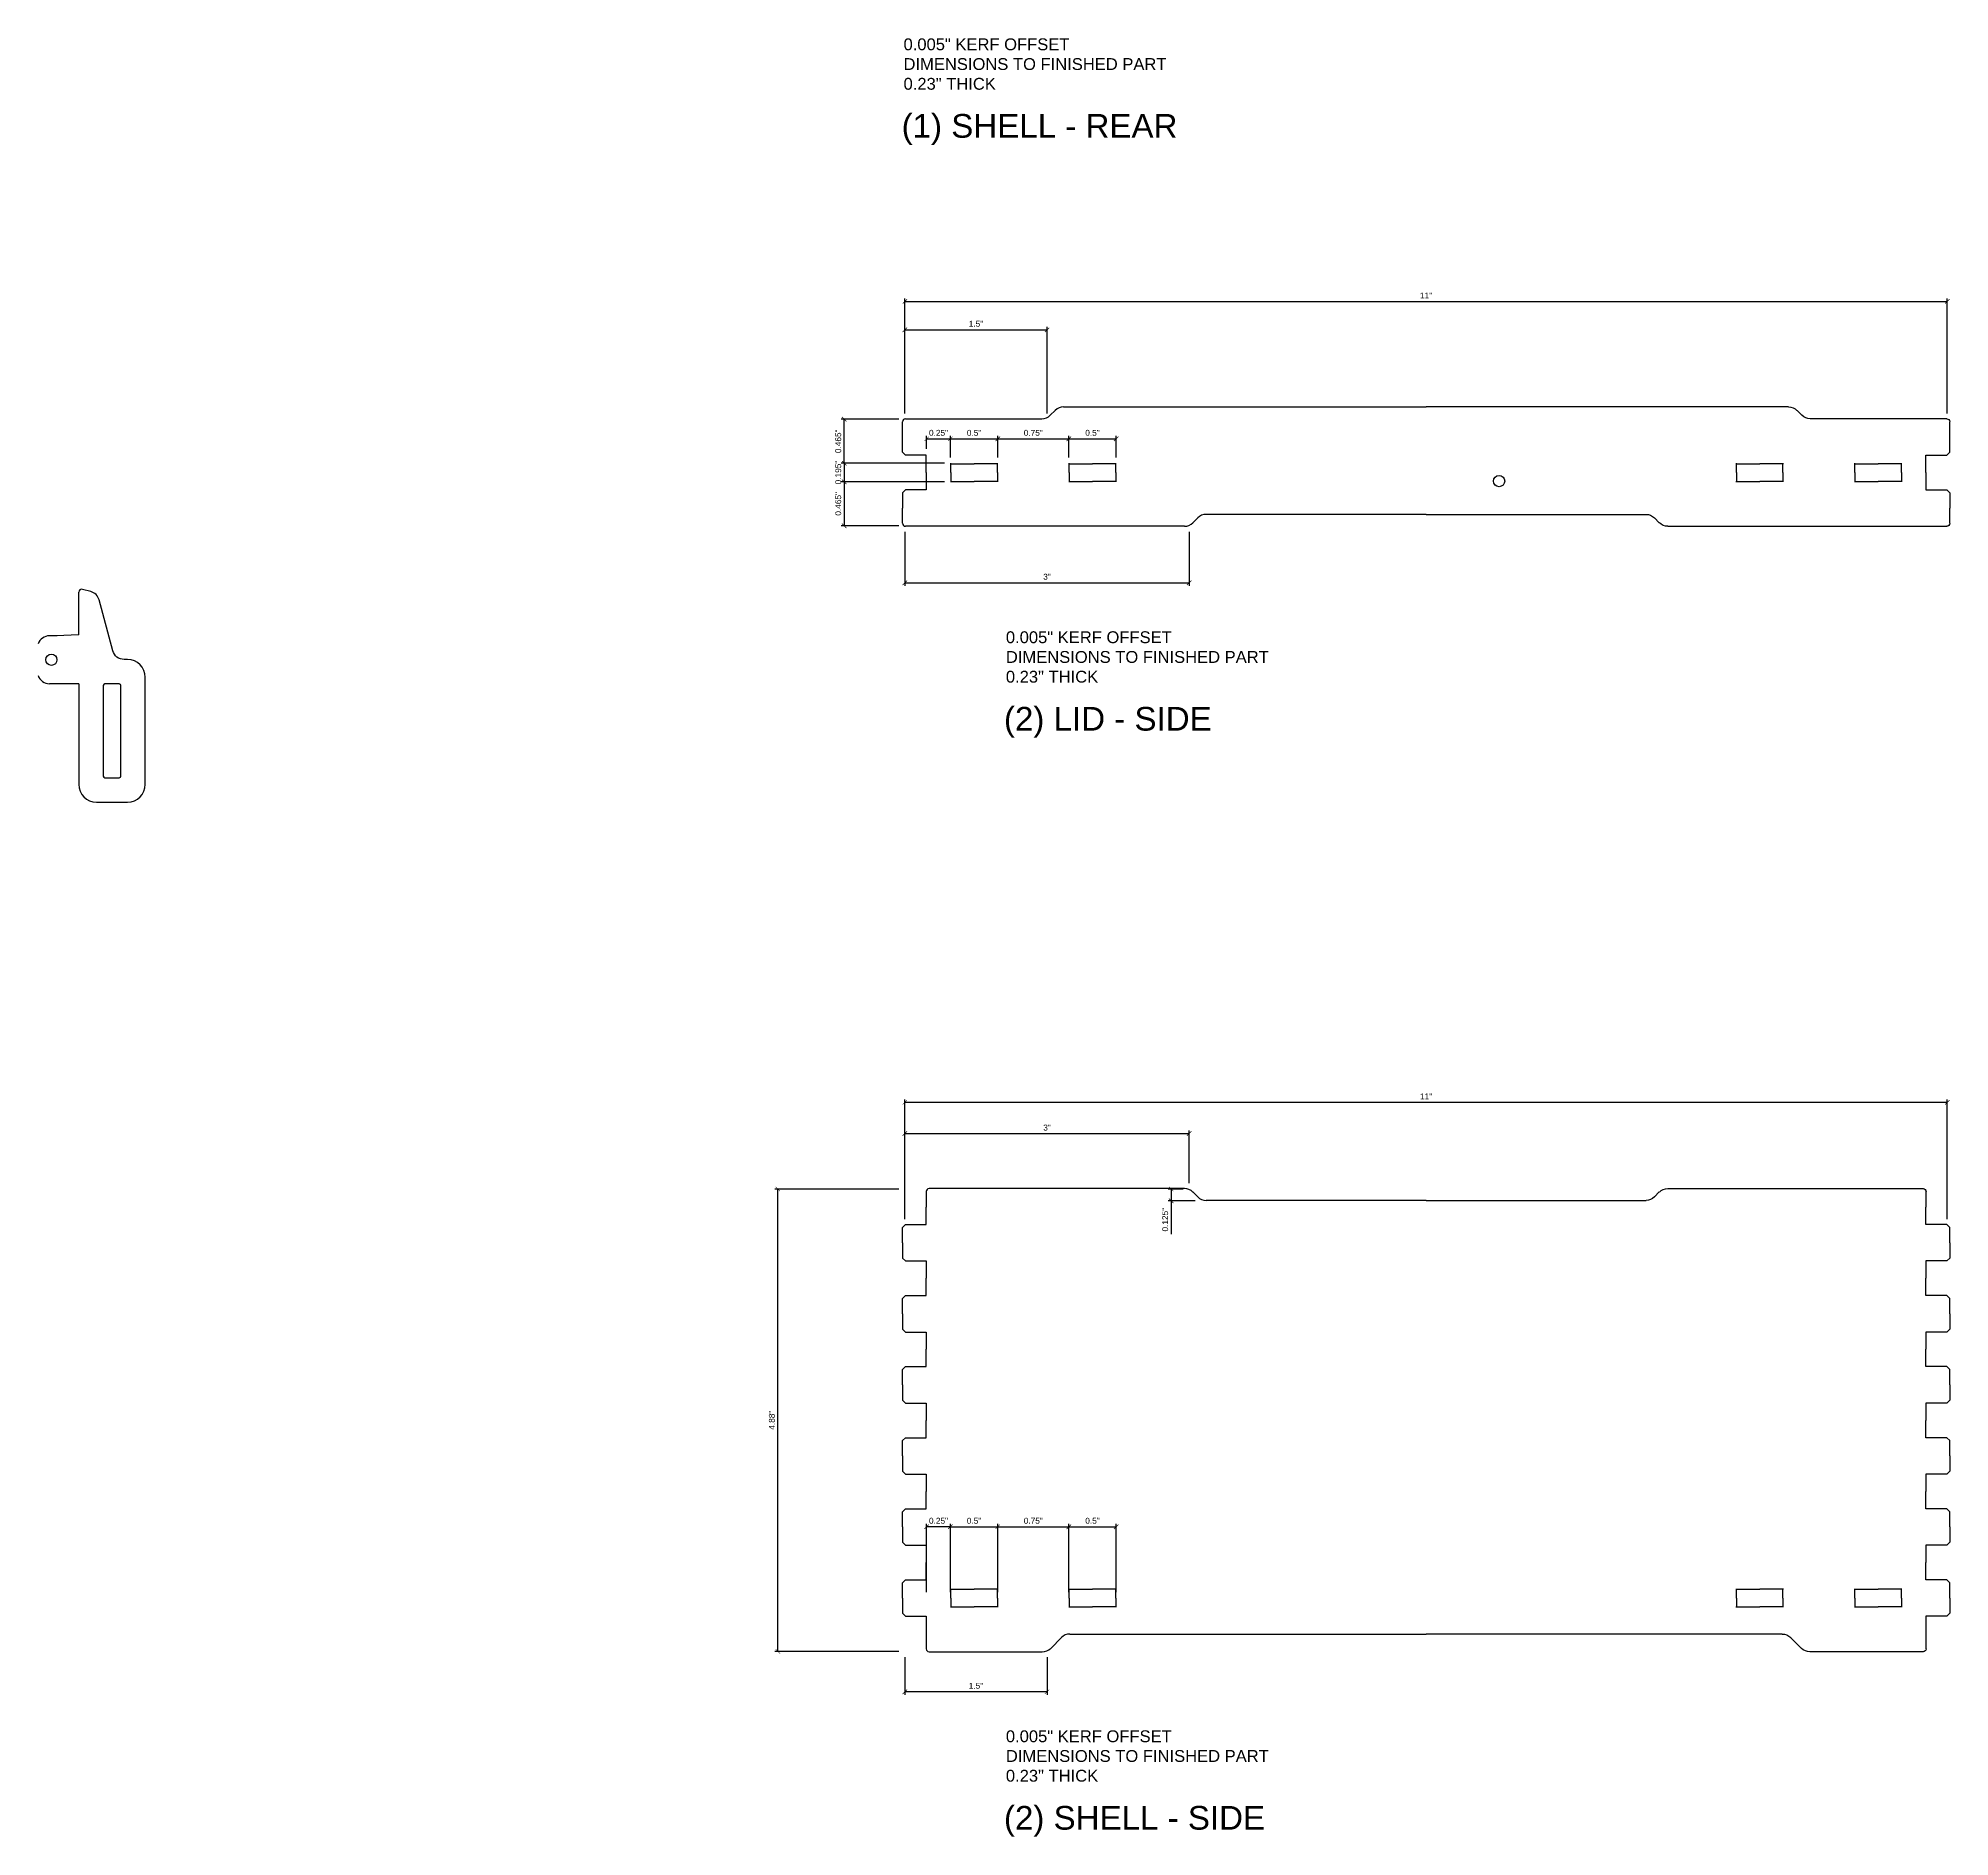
# Model space of a CAD drawing. Header units: inches. Extents: x -309 to 118, y -31 to 166.
# Drawn here: x -8.14 to 12.03, y -2.21 to 16.78 of the extents above; entities that cross this region are included whole.
import ezdxf

# ---------------------------------------------------------------- set-up
doc = ezdxf.new("R2010")
doc.units = ezdxf.units.IN
doc.header["$MEASUREMENT"] = 0
doc.layers.add('ANNO', color=6, linetype='Continuous', lineweight=0)
doc.layers.add('CUT', color=1, linetype='Continuous')
doc.styles.get("Standard").update_dxf_attribs({"font": 'arial.ttf'})
doc.dimstyles.get("Standard").update_dxf_attribs({"dimtxt": 0.0625, "dimasz": 0.046875, "dimexe": 0.03125, "dimexo": 0.0625, "dimgap": 0.03125, "dimtad": 1, "dimdec": 4, "dimdsep": 46, "dimtxsty": 'Standard', "dimblk": 'ARCHTICK', "dimcen": 0.09, "dimadec": 0, "dimazin": 0, "dimtfac": 1, "dimtdec": 4, "dimtofl": 0, "dimtmove": 0, "dimatfit": 3, "dimldrblk": 'DOT', "dimfxl": 1, "dimtolj": 1, "dimtzin": 0, "dimarcsym": 0})

# ---------------------------------------------------------------- blocks, each defined once
blk = doc.blocks.new('Dovetail_Out_Half')
for p, q in [((0.24, 0.1925), (0.24, 0.375)), ((-0.01, 0.16125), (0.02125, 0.1925)), ((-0.01, 0), (-0.01, 0.16125)), ((0.02125, 0.1925), (0.24, 0.1925))]:
    blk.add_line(p, q)
blk = doc.blocks.new('BraceHole_Quarter')
at = {"layer": 'CUT', "ltscale": 0.003906}
for p, q in [((-0.25, 0.0935), (0, 0.0935)), ((-0.246, 0), (-0.246, 0.0975))]:
    blk.add_line(p, q, dxfattribs=at)
blk = doc.blocks.new('BraceHole')
at = {"color": 0}
blk.add_blockref('BraceHole_Quarter', (0, 0), dxfattribs=at)
at = {"color": 0, "xscale": -1, "rotation": 180}
blk.add_blockref('BraceHole_Quarter', (0, 0), dxfattribs=at)
at = {"color": 0, "xscale": -1}
blk.add_blockref('BraceHole_Quarter', (0, 0), dxfattribs=at)
at = {"color": 0, "rotation": 180}
blk.add_blockref('BraceHole_Quarter', (0, 0), dxfattribs=at)
blk = doc.blocks.new('BraceHoles')
at = {"color": 0}
for p in [(0.5, 0), (1.75, 0)]:
    blk.add_blockref('BraceHole', p, dxfattribs=at)
blk = doc.blocks.new('Bottom_Side_Half')
at = {"layer": 'CUT', "ltscale": 0.015625}
for p, q in [((-5.275, 1.735), (-5.275, 1.569)), ((-2.55, 1.766), (-5.244, 1.766)), ((-2.41, 1.678), (-2.461, 1.73)), ((0, 1.641), (-2.321, 1.641)), ((-5.275, -2.931), (-5.275, -3.093)), ((-3.961, -3.087), (-3.847, -2.973)), ((-3.759, -2.936), (0, -2.936)), ((-5.244, -3.124), (-4.05, -3.124))]:
    blk.add_line(p, q, dxfattribs=at)
for centre, radius, start, end in [((-5.244, 1.735), 0.0312, 90, 180), ((-2.55, 1.641), 0.125, 45, 90), ((-2.321, 1.766), 0.125, 225, 270), ((-3.759, -3.061), 0.125, 90, 135), ((-5.244, -3.093), 0.0312, 180, 270), ((-4.05, -2.999), 0.125, 270, 315)]:
    blk.add_arc(centre, radius, start, end, dxfattribs=at)
blk.add_blockref('BraceHoles', (-5.27, -2.556))
at = {"layer": 'CUT'}
for p in [(-5.515, 1.194), (-5.515, 0.444), (-5.515, -0.306), (-5.515, -1.056), (-5.515, -1.806), (-5.515, -2.556)]:
    blk.add_blockref('Dovetail_Out_Half', p, dxfattribs=at)
at = {"layer": 'CUT', "xscale": -1, "rotation": 180}
for p in [(-5.515, 1.194), (-5.515, 0.444), (-5.515, -0.306), (-5.515, -1.056), (-5.515, -1.806), (-5.515, -2.556)]:
    blk.add_blockref('Dovetail_Out_Half', p, dxfattribs=at)
blk = doc.blocks.new('Bottom_Side_Full')
at = {"color": 1}
blk.add_blockref('Bottom_Side_Half', (0, 0), dxfattribs=at)
at = {"color": 1, "xscale": -1}
blk.add_blockref('Bottom_Side_Half', (0, 0), dxfattribs=at)
blk = doc.blocks.new('Dovetail_Half')
for p, q in [((-0.25, 0.21375), (-0.25, 0.375)), ((-0.25, 0.21375), (-0.21875, 0.1825)), ((0, 0.1825), (-0.21875, 0.1825)), ((0, 0), (0, 0.1825))]:
    blk.add_line(p, q)
blk = doc.blocks.new('Lid_Side_Half')
at = {"layer": 'CUT'}
for p, q in [((-2.787, 2.55), (-2.787, 5.494)), ((-2.756, 5.525), (-2.595, 5.525)), ((-1.845, 5.525), (-1.684, 5.525)), ((-1.652, 5.494), (-1.652, 4.054)), ((-1.616, 3.965), (-1.564, 3.914)), ((-1.527, 3.825), (-1.527, 0)), ((-2.699, 2.41), (-2.751, 2.461)), ((-2.662, 0), (-2.662, 2.321))]:
    blk.add_line(p, q, dxfattribs=at)
for centre, radius, start, end in [((-2.756, 5.494), 0.0312, 90, 180), ((-1.684, 5.494), 0.0312, 0, 90), ((-1.527, 4.054), 0.125, 180, 225), ((-1.652, 3.825), 0.125, 0, 45), ((-2.662, 2.55), 0.125, 180, 225), ((-2.787, 2.321), 0.125, 0, 45)]:
    blk.add_arc(centre, radius, start, end, dxfattribs=at)
at = {"xscale": -1, "rotation": 90}
blk.add_blockref('BraceHoles', (-2.22, 5.27), dxfattribs=at)
at = {"layer": 'CUT', "xscale": -1, "rotation": 90}
blk.add_blockref('Dovetail_Half', (-2.22, 5.275), dxfattribs=at)
at = {"layer": 'CUT', "rotation": 270}
blk.add_blockref('Dovetail_Half', (-2.22, 5.275), dxfattribs=at)
blk = doc.blocks.new('Lid_Side')
at = {"layer": 'CUT'}
blk.add_circle((-2.31, -0.77), 0.0595, dxfattribs=at)
at = {"rotation": 359.9999999999981}
blk.add_blockref('Lid_Side_Half', (0, 0), dxfattribs=at)
at = {"xscale": -1.000000000000002, "rotation": 179.999999999998}
blk.add_blockref('Lid_Side_Half', (0, 0), dxfattribs=at)
blk = doc.blocks.new('_ArchTick')
at = {"color": 0, "linetype": 'ByBlock', "const_width": 0.15}
blk.add_lwpolyline([(-0.5, -0.5), (0.5, 0.5)], dxfattribs=at)
blk = doc.blocks.new('*D371')
at = {"layer": 'ANNO', "color": 0, "lineweight": -2, "transparency": 16777216}
for p, q in [((1.23, 0.375), (1.23, 1.096)), ((1.48, 1.065), (1.23, 1.065)), ((1.48, 0.375), (1.48, 1.096))]:
    blk.add_line(p, q, dxfattribs=at)
at = {"layer": 'ANNO', "color": 0, "lineweight": -2, "transparency": 16777216, "xscale": 0.046875, "yscale": 0.046875, "zscale": 0.046875, "rotation": 180}
blk.add_blockref('_ArchTick', (1.23, 1.065), dxfattribs=at)
at = {"layer": 'ANNO', "color": 0, "lineweight": -2, "transparency": 16777216, "xscale": 0.046875, "yscale": 0.046875, "zscale": 0.046875}
blk.add_blockref('_ArchTick', (1.48, 1.065), dxfattribs=at)
at = {"layer": 'ANNO', "color": 0, "transparency": 16777216, "insert": (1.355, 1.128), "char_height": 0.0625, "attachment_point": 5}
blk.add_mtext('\\A1;0.25"', dxfattribs=at)
blk = doc.blocks.new('_Dot')
at = {"color": 0, "linetype": 'ByBlock', "lineweight": -2}
blk.add_line((-0.5, 0), (-1, 0), dxfattribs=at)
at = {"color": 0, "linetype": 'ByBlock', "const_width": 0.5}
blk.add_lwpolyline([(-0.25, 0, 1), (0.25, 0, 1)], format="xyb", close=True, dxfattribs=at)
blk = doc.blocks.new('*D372')
at = {"layer": 'ANNO', "color": 0, "lineweight": -2, "transparency": 16777216}
for p, q in [((1.48, 0.375), (1.48, 1.096)), ((1.48, 1.065), (1.98, 1.065)), ((1.98, 0.375), (1.98, 1.096))]:
    blk.add_line(p, q, dxfattribs=at)
at = {"layer": 'ANNO', "color": 0, "lineweight": -2, "transparency": 16777216, "xscale": 0.046875, "yscale": 0.046875, "zscale": 0.046875, "rotation": 180}
blk.add_blockref('_ArchTick', (1.48, 1.065), dxfattribs=at)
at = {"layer": 'ANNO', "color": 0, "lineweight": -2, "transparency": 16777216, "xscale": 0.046875, "yscale": 0.046875, "zscale": 0.046875}
blk.add_blockref('_ArchTick', (1.98, 1.065), dxfattribs=at)
at = {"layer": 'ANNO', "color": 0, "transparency": 16777216, "insert": (1.73, 1.128), "char_height": 0.0625, "attachment_point": 5}
blk.add_mtext('\\A1;0.5"', dxfattribs=at)
blk = doc.blocks.new('*D373')
at = {"layer": 'ANNO', "color": 0, "lineweight": -2, "transparency": 16777216}
for p, q in [((1.98, 0.375), (1.98, 1.096)), ((1.98, 1.065), (2.73, 1.065)), ((2.73, 0.375), (2.73, 1.096))]:
    blk.add_line(p, q, dxfattribs=at)
at = {"layer": 'ANNO', "color": 0, "lineweight": -2, "transparency": 16777216, "xscale": 0.046875, "yscale": 0.046875, "zscale": 0.046875, "rotation": 180}
blk.add_blockref('_ArchTick', (1.98, 1.065), dxfattribs=at)
at = {"layer": 'ANNO', "color": 0, "lineweight": -2, "transparency": 16777216, "xscale": 0.046875, "yscale": 0.046875, "zscale": 0.046875}
blk.add_blockref('_ArchTick', (2.73, 1.065), dxfattribs=at)
at = {"layer": 'ANNO', "color": 0, "transparency": 16777216, "insert": (2.355, 1.128), "char_height": 0.0625, "attachment_point": 5}
blk.add_mtext('\\A1;0.75"', dxfattribs=at)
blk = doc.blocks.new('*D374')
at = {"layer": 'ANNO', "color": 0, "lineweight": -2, "transparency": 16777216}
for p, q in [((2.73, 0.375), (2.73, 1.096)), ((2.73, 1.065), (3.23, 1.065)), ((3.23, 0.375), (3.23, 1.096))]:
    blk.add_line(p, q, dxfattribs=at)
at = {"layer": 'ANNO', "color": 0, "lineweight": -2, "transparency": 16777216, "xscale": 0.046875, "yscale": 0.046875, "zscale": 0.046875, "rotation": 180}
blk.add_blockref('_ArchTick', (2.73, 1.065), dxfattribs=at)
at = {"layer": 'ANNO', "color": 0, "lineweight": -2, "transparency": 16777216, "xscale": 0.046875, "yscale": 0.046875, "zscale": 0.046875}
blk.add_blockref('_ArchTick', (3.23, 1.065), dxfattribs=at)
at = {"layer": 'ANNO', "color": 0, "transparency": 16777216, "insert": (2.98, 1.128), "char_height": 0.0625, "attachment_point": 5}
blk.add_mtext('\\A1;0.5"', dxfattribs=at)
blk = doc.blocks.new('*D375')
at = {"layer": 'ANNO', "color": 0, "lineweight": -2, "transparency": 16777216}
for p, q in [((1, 4.692), (1, 5.247)), ((4, 4.692), (4, 5.247)), ((1, 5.215), (4, 5.215))]:
    blk.add_line(p, q, dxfattribs=at)
at = {"layer": 'ANNO', "color": 0, "lineweight": -2, "transparency": 16777216, "xscale": 0.046875, "yscale": 0.046875, "zscale": 0.046875, "rotation": 180}
blk.add_blockref('_ArchTick', (1, 5.215), dxfattribs=at)
at = {"layer": 'ANNO', "color": 0, "lineweight": -2, "transparency": 16777216, "xscale": 0.046875, "yscale": 0.046875, "zscale": 0.046875}
blk.add_blockref('_ArchTick', (4, 5.215), dxfattribs=at)
at = {"layer": 'ANNO', "color": 0, "transparency": 16777216, "insert": (2.5, 5.278), "char_height": 0.0625, "attachment_point": 5}
blk.add_mtext('\\A1;3"', dxfattribs=at)
blk = doc.blocks.new('*D376')
at = {"layer": 'ANNO', "color": 0, "lineweight": -2, "transparency": 16777216}
for p, q in [((3.937, 4.63), (3.778, 4.63)), ((4.062, 4.505), (3.778, 4.505)), ((3.81, 4.63), (3.81, 4.505)), ((3.81, 4.505), (3.81, 4.154))]:
    blk.add_line(p, q, dxfattribs=at)
at = {"layer": 'ANNO', "color": 0, "lineweight": -2, "transparency": 16777216, "xscale": 0.046875, "yscale": 0.046875, "zscale": 0.046875}
for p, rotation in [((3.81, 4.63), 90), ((3.81, 4.505), 270)]:
    blk.add_blockref('_ArchTick', p, dxfattribs=dict(at, rotation=rotation))
at = {"layer": 'ANNO', "color": 0, "transparency": 16777216, "insert": (3.747, 4.306), "char_height": 0.0625, "attachment_point": 5, "rotation": 90}
blk.add_mtext('\\A1;0.125"', dxfattribs=at)
blk = doc.blocks.new('*D377')
at = {"layer": 'ANNO', "color": 0, "lineweight": -2, "transparency": 16777216}
for p, q in [((0.937, 4.63), (-0.371, 4.63)), ((-0.34, -0.25), (-0.34, 4.63)), ((0.937, -0.25), (-0.371, -0.25))]:
    blk.add_line(p, q, dxfattribs=at)
at = {"layer": 'ANNO', "color": 0, "lineweight": -2, "transparency": 16777216, "xscale": 0.046875, "yscale": 0.046875, "zscale": 0.046875}
for p, rotation in [((-0.34, 4.63), 90), ((-0.34, -0.25), 270)]:
    blk.add_blockref('_ArchTick', p, dxfattribs=dict(at, rotation=rotation))
at = {"layer": 'ANNO', "color": 0, "transparency": 16777216, "insert": (-0.403, 2.19), "char_height": 0.0625, "attachment_point": 5, "rotation": 90}
blk.add_mtext('\\A1;4.88"', dxfattribs=at)
blk = doc.blocks.new('*D378')
at = {"layer": 'ANNO', "color": 0, "lineweight": -2, "transparency": 16777216}
for p, q in [((1.23, 12.442), (1.23, 12.579)), ((1.23, 12.548), (1.48, 12.548)), ((1.48, 12.352), (1.48, 12.579))]:
    blk.add_line(p, q, dxfattribs=at)
at = {"layer": 'ANNO', "color": 0, "lineweight": -2, "transparency": 16777216, "xscale": 0.046875, "yscale": 0.046875, "zscale": 0.046875, "rotation": 180}
blk.add_blockref('_ArchTick', (1.23, 12.548), dxfattribs=at)
at = {"layer": 'ANNO', "color": 0, "lineweight": -2, "transparency": 16777216, "xscale": 0.046875, "yscale": 0.046875, "zscale": 0.046875}
blk.add_blockref('_ArchTick', (1.48, 12.548), dxfattribs=at)
at = {"layer": 'ANNO', "color": 0, "transparency": 16777216, "insert": (1.355, 12.611), "char_height": 0.0625, "attachment_point": 5}
blk.add_mtext('\\A1;0.25"', dxfattribs=at)
blk = doc.blocks.new('*D379')
at = {"layer": 'ANNO', "color": 0, "lineweight": -2, "transparency": 16777216}
for p, q in [((1.48, 12.352), (1.48, 12.579)), ((1.48, 12.548), (1.98, 12.548)), ((1.98, 12.352), (1.98, 12.579))]:
    blk.add_line(p, q, dxfattribs=at)
at = {"layer": 'ANNO', "color": 0, "lineweight": -2, "transparency": 16777216, "xscale": 0.046875, "yscale": 0.046875, "zscale": 0.046875, "rotation": 180}
blk.add_blockref('_ArchTick', (1.48, 12.548), dxfattribs=at)
at = {"layer": 'ANNO', "color": 0, "lineweight": -2, "transparency": 16777216, "xscale": 0.046875, "yscale": 0.046875, "zscale": 0.046875}
blk.add_blockref('_ArchTick', (1.98, 12.548), dxfattribs=at)
at = {"layer": 'ANNO', "color": 0, "transparency": 16777216, "insert": (1.73, 12.611), "char_height": 0.0625, "attachment_point": 5}
blk.add_mtext('\\A1;0.5"', dxfattribs=at)
blk = doc.blocks.new('*D380')
at = {"layer": 'ANNO', "color": 0, "lineweight": -2, "transparency": 16777216}
for p, q in [((1.98, 12.352), (1.98, 12.579)), ((1.98, 12.548), (2.73, 12.548)), ((2.73, 12.352), (2.73, 12.579))]:
    blk.add_line(p, q, dxfattribs=at)
at = {"layer": 'ANNO', "color": 0, "lineweight": -2, "transparency": 16777216, "xscale": 0.046875, "yscale": 0.046875, "zscale": 0.046875, "rotation": 180}
blk.add_blockref('_ArchTick', (1.98, 12.548), dxfattribs=at)
at = {"layer": 'ANNO', "color": 0, "lineweight": -2, "transparency": 16777216, "xscale": 0.046875, "yscale": 0.046875, "zscale": 0.046875}
blk.add_blockref('_ArchTick', (2.73, 12.548), dxfattribs=at)
at = {"layer": 'ANNO', "color": 0, "transparency": 16777216, "insert": (2.355, 12.611), "char_height": 0.0625, "attachment_point": 5}
blk.add_mtext('\\A1;0.75"', dxfattribs=at)
blk = doc.blocks.new('*D381')
at = {"layer": 'ANNO', "color": 0, "lineweight": -2, "transparency": 16777216}
for p, q in [((2.73, 12.352), (2.73, 12.579)), ((2.73, 12.548), (3.23, 12.548)), ((3.23, 12.352), (3.23, 12.579))]:
    blk.add_line(p, q, dxfattribs=at)
at = {"layer": 'ANNO', "color": 0, "lineweight": -2, "transparency": 16777216, "xscale": 0.046875, "yscale": 0.046875, "zscale": 0.046875, "rotation": 180}
blk.add_blockref('_ArchTick', (2.73, 12.548), dxfattribs=at)
at = {"layer": 'ANNO', "color": 0, "lineweight": -2, "transparency": 16777216, "xscale": 0.046875, "yscale": 0.046875, "zscale": 0.046875}
blk.add_blockref('_ArchTick', (3.23, 12.548), dxfattribs=at)
at = {"layer": 'ANNO', "color": 0, "transparency": 16777216, "insert": (2.98, 12.611), "char_height": 0.0625, "attachment_point": 5}
blk.add_mtext('\\A1;0.5"', dxfattribs=at)
blk = doc.blocks.new('*D382')
at = {"layer": 'ANNO', "color": 0, "lineweight": -2, "transparency": 16777216}
for p, q in [((1.417, 12.29), (0.328, 12.29)), ((0.36, 12.29), (0.36, 12.095)), ((1.417, 12.095), (0.328, 12.095))]:
    blk.add_line(p, q, dxfattribs=at)
at = {"layer": 'ANNO', "color": 0, "lineweight": -2, "transparency": 16777216, "xscale": 0.046875, "yscale": 0.046875, "zscale": 0.046875}
for p, rotation in [((0.36, 12.29), 90), ((0.36, 12.095), 270)]:
    blk.add_blockref('_ArchTick', p, dxfattribs=dict(at, rotation=rotation))
at = {"layer": 'ANNO', "color": 0, "transparency": 16777216, "insert": (0.297, 12.192), "char_height": 0.0625, "attachment_point": 5, "rotation": 90}
blk.add_mtext('\\A1;0.195"', dxfattribs=at)
blk = doc.blocks.new('*D383')
at = {"layer": 'ANNO', "color": 0, "lineweight": -2, "transparency": 16777216}
for p, q in [((0.937, 12.755), (0.328, 12.755)), ((0.36, 12.29), (0.36, 12.755)), ((1.417, 12.29), (0.328, 12.29))]:
    blk.add_line(p, q, dxfattribs=at)
at = {"layer": 'ANNO', "color": 0, "lineweight": -2, "transparency": 16777216, "xscale": 0.046875, "yscale": 0.046875, "zscale": 0.046875}
for p, rotation in [((0.36, 12.755), 90), ((0.36, 12.29), 270)]:
    blk.add_blockref('_ArchTick', p, dxfattribs=dict(at, rotation=rotation))
at = {"layer": 'ANNO', "color": 0, "transparency": 16777216, "insert": (0.297, 12.522), "char_height": 0.0625, "attachment_point": 5, "rotation": 90}
blk.add_mtext('\\A1;0.465"', dxfattribs=at)
blk = doc.blocks.new('*D384')
at = {"layer": 'ANNO', "color": 0, "lineweight": -2, "transparency": 16777216}
for p, q in [((1.417, 12.095), (0.328, 12.095)), ((0.36, 12.095), (0.36, 11.63)), ((0.937, 11.63), (0.328, 11.63))]:
    blk.add_line(p, q, dxfattribs=at)
at = {"layer": 'ANNO', "color": 0, "lineweight": -2, "transparency": 16777216, "xscale": 0.046875, "yscale": 0.046875, "zscale": 0.046875}
for p, rotation in [((0.36, 12.095), 90), ((0.36, 11.63), 270)]:
    blk.add_blockref('_ArchTick', p, dxfattribs=dict(at, rotation=rotation))
at = {"layer": 'ANNO', "color": 0, "transparency": 16777216, "insert": (0.297, 11.862), "char_height": 0.0625, "attachment_point": 5, "rotation": 90}
blk.add_mtext('\\A1;0.465"', dxfattribs=at)
blk = doc.blocks.new('*D385')
at = {"layer": 'ANNO', "color": 0, "lineweight": -2, "transparency": 16777216}
for p, q in [((1, 11.567), (1, 10.998)), ((4, 11.567), (4, 10.998)), ((1, 11.029), (4, 11.029))]:
    blk.add_line(p, q, dxfattribs=at)
at = {"layer": 'ANNO', "color": 0, "lineweight": -2, "transparency": 16777216, "xscale": 0.046875, "yscale": 0.046875, "zscale": 0.046875, "rotation": 180}
blk.add_blockref('_ArchTick', (1, 11.029), dxfattribs=at)
at = {"layer": 'ANNO', "color": 0, "lineweight": -2, "transparency": 16777216, "xscale": 0.046875, "yscale": 0.046875, "zscale": 0.046875}
blk.add_blockref('_ArchTick', (4, 11.029), dxfattribs=at)
at = {"layer": 'ANNO', "color": 0, "transparency": 16777216, "insert": (2.5, 11.092), "char_height": 0.0625, "attachment_point": 5}
blk.add_mtext('\\A1;3"', dxfattribs=at)
blk = doc.blocks.new('*D386')
at = {"layer": 'ANNO', "color": 0, "lineweight": -2, "transparency": 16777216}
for p, q in [((1, 12.817), (1, 14.03)), ((1, 13.999), (12, 13.999)), ((12, 12.817), (12, 14.03))]:
    blk.add_line(p, q, dxfattribs=at)
at = {"layer": 'ANNO', "color": 0, "lineweight": -2, "transparency": 16777216, "xscale": 0.046875, "yscale": 0.046875, "zscale": 0.046875, "rotation": 180}
blk.add_blockref('_ArchTick', (1, 13.999), dxfattribs=at)
at = {"layer": 'ANNO', "color": 0, "lineweight": -2, "transparency": 16777216, "xscale": 0.046875, "yscale": 0.046875, "zscale": 0.046875}
blk.add_blockref('_ArchTick', (12, 13.999), dxfattribs=at)
at = {"layer": 'ANNO', "color": 0, "transparency": 16777216, "insert": (6.5, 14.061), "char_height": 0.0625, "attachment_point": 5}
blk.add_mtext('\\A1;11"', dxfattribs=at)
blk = doc.blocks.new('*D387')
at = {"layer": 'ANNO', "color": 0, "lineweight": -2, "transparency": 16777216}
for p, q in [((1, 4.312), (1, 5.576)), ((1, 5.545), (12, 5.545)), ((12, 4.312), (12, 5.576))]:
    blk.add_line(p, q, dxfattribs=at)
at = {"layer": 'ANNO', "color": 0, "lineweight": -2, "transparency": 16777216, "xscale": 0.046875, "yscale": 0.046875, "zscale": 0.046875, "rotation": 180}
blk.add_blockref('_ArchTick', (1, 5.545), dxfattribs=at)
at = {"layer": 'ANNO', "color": 0, "lineweight": -2, "transparency": 16777216, "xscale": 0.046875, "yscale": 0.046875, "zscale": 0.046875}
blk.add_blockref('_ArchTick', (12, 5.545), dxfattribs=at)
at = {"layer": 'ANNO', "color": 0, "transparency": 16777216, "insert": (6.5, 5.608), "char_height": 0.0625, "attachment_point": 5}
blk.add_mtext('\\A1;11"', dxfattribs=at)
blk = doc.blocks.new('*D388')
at = {"layer": 'ANNO', "color": 0, "lineweight": -2, "transparency": 16777216}
for p, q in [((1, 12.817), (1, 13.73)), ((2.5, 12.817), (2.5, 13.73)), ((1, 13.698), (2.5, 13.698))]:
    blk.add_line(p, q, dxfattribs=at)
at = {"layer": 'ANNO', "color": 0, "lineweight": -2, "transparency": 16777216, "xscale": 0.046875, "yscale": 0.046875, "zscale": 0.046875, "rotation": 180}
blk.add_blockref('_ArchTick', (1, 13.698), dxfattribs=at)
at = {"layer": 'ANNO', "color": 0, "lineweight": -2, "transparency": 16777216, "xscale": 0.046875, "yscale": 0.046875, "zscale": 0.046875}
blk.add_blockref('_ArchTick', (2.5, 13.698), dxfattribs=at)
at = {"layer": 'ANNO', "color": 0, "transparency": 16777216, "insert": (1.75, 13.762), "char_height": 0.0625, "attachment_point": 5}
blk.add_mtext('\\A1;1.5"', dxfattribs=at)
blk = doc.blocks.new('*D389')
at = {"layer": 'ANNO', "color": 0, "lineweight": -2, "transparency": 16777216}
for p, q in [((1, -0.313), (1, -0.708)), ((2.5, -0.313), (2.5, -0.708)), ((2.5, -0.677), (1, -0.677))]:
    blk.add_line(p, q, dxfattribs=at)
at = {"layer": 'ANNO', "color": 0, "lineweight": -2, "transparency": 16777216, "xscale": 0.046875, "yscale": 0.046875, "zscale": 0.046875, "rotation": 180}
blk.add_blockref('_ArchTick', (1, -0.677), dxfattribs=at)
at = {"layer": 'ANNO', "color": 0, "lineweight": -2, "transparency": 16777216, "xscale": 0.046875, "yscale": 0.046875, "zscale": 0.046875}
blk.add_blockref('_ArchTick', (2.5, -0.677), dxfattribs=at)
at = {"layer": 'ANNO', "color": 0, "transparency": 16777216, "insert": (1.75, -0.614), "char_height": 0.0625, "attachment_point": 5}
blk.add_mtext('\\A1;1.5"', dxfattribs=at)

msp = doc.modelspace()

# ---------------------------------------------------------------- linework, layer by layer
at = {"layer": 'CUT', "ltscale": 0.007812}
for p, q in [((-7.71681, 10.47891), (-7.71681, 10.92922)), ((-7.94381, 10.46904), (-8.02612, 10.46904)), ((-7.71681, 10.47891), (-7.95381, 10.46904)), ((-7.94381, 9.96304), (-8.02612, 9.96304)), ((-7.71681, 9.96304), (-7.95381, 9.96304))]:
    msp.add_line(p, q, dxfattribs=at)
msp.add_lwpolyline([(-7.71681, 9.96304), (-7.71681, 8.90054, 0.41421356), (-7.52931, 8.71304), (-7.20331, 8.71304, 0.41421356), (-7.01581, 8.90054), (-7.01581, 10.03154, 0.41421356), (-7.20331, 10.21904), (-7.23758, 10.21904, -0.33945426), (-7.35832, 10.31168), (-7.50193, 10.84767, 0.26794919), (-7.59032, 10.93605), (-7.67747, 10.9594)], format="xyb", dxfattribs=at)
at = {"layer": 'CUT'}
msp.add_lwpolyline([(-7.27381, 8.98666), (-7.27381, 9.94541, 0.41421356), (-7.28943, 9.96104), (-7.44318, 9.96104, 0.41421356), (-7.45881, 9.94541), (-7.45881, 8.98666, 0.41421356), (-7.44318, 8.97104), (-7.28943, 8.97104, 0.41421356)], format="xyb", close=True, dxfattribs=at)
at = {"layer": 'CUT', "ltscale": 0.003906}
msp.add_circle((-8.00631, 10.21604), 0.0595, dxfattribs=at)
at = {"layer": 'CUT', "ltscale": 0.007812}
for centre, radius, start, end in [((-7.68556, 10.92922), 0.03125, 75, 180), ((-8.02612, 10.34404), 0.125, 90, 161.634542), ((-8.02612, 10.08804), 0.125, 198.365458, 270)]:
    msp.add_arc(centre, radius, start, end, dxfattribs=at)

# ---------------------------------------------------------------- block references
at = {"layer": 'CUT', "rotation": 89.99999999999999}
msp.add_blockref('Lid_Side', (6.5, 14.41234), dxfattribs=at)
at = {"layer": 'CUT', "xscale": -1}
msp.add_blockref('Bottom_Side_Full', (6.5, 2.86888), dxfattribs=at)

# ---------------------------------------------------------------- texts
at = {"layer": 'ANNO', "attachment_point": 1}
for s, insert, char_height in [('0.005" KERF OFFSET^JDIMENSIONS TO FINISHED PART\\P0.23" THICK', (0.98614, 16.77464), 0.125), ('(1) SHELL - REAR', (0.96567, 15.97639), 0.25), ('0.005" KERF OFFSET^JDIMENSIONS TO FINISHED PART\\P0.23" THICK', (2.06589, 10.51662), 0.125), ('(2) LID - SIDE', (2.04542, 9.71837), 0.25), ('0.005" KERF OFFSET^JDIMENSIONS TO FINISHED PART\\P0.23" THICK', (2.06589, -1.08361), 0.125), ('(2) SHELL - SIDE', (2.04542, -1.88186), 0.25)]:
    msp.add_mtext_dynamic_manual_height_columns(s, width=6.5687803, gutter_width=1, heights=[0], dxfattribs=dict(at, insert=insert, char_height=char_height))

# ---------------------------------------------------------------- dimensions: what is measured, and where the dimension line sits
at = {"layer": 'ANNO'}
for base, p1, p2, picture, middle in [((12, 13.9987), (1, 12.755), (12, 12.755), '*D386', (6.5, 14.06133)), ((2.5, 13.69843), (1, 12.755), (2.5, 12.755), '*D388', (1.75, 13.76159)), ((1.98, 12.54795), (1.48, 12.29), (1.98, 12.29), '*D379', (1.73, 12.61111)), ((2.73, 12.54795), (1.98, 12.29), (2.73, 12.29), '*D380', (2.355, 12.61111)), ((3.23, 12.54795), (2.73, 12.29), (3.23, 12.29), '*D381', (2.98, 12.61111)), ((4, 11.02926), (1, 11.63), (4, 11.63), '*D385', (2.5, 11.09244)), ((12, 5.5452), (1, 4.25), (12, 4.25), '*D387', (6.5, 5.60783)), ((4, 5.2153), (1, 4.63), (4, 4.63), '*D375', (2.5, 5.27848)), ((1.98, 1.06512), (1.48, 0.3125), (1.98, 0.3125), '*D372', (1.73, 1.12828)), ((2.73, 1.06512), (1.98, 0.3125), (2.73, 0.3125), '*D373', (2.355, 1.12828)), ((3.23, 1.06512), (2.73, 0.3125), (3.23, 0.3125), '*D374', (2.98, 1.12828)), ((1, -0.67674), (2.5, -0.25), (1, -0.25), '*D389', (1.75, -0.61358))]:
    dim = msp.add_linear_dim(base=base, p1=p1, p2=p2, dimstyle='Standard', override={"dimpost": '"'}, dxfattribs=at)
    dim.commit()
    dim.dimension.update_dxf_attribs({"geometry": picture, "text_midpoint": middle})
for base, p1, p2, picture, middle in [((0.3597, 12.755), (1.48, 12.29), (1, 12.755), '*D383', (0.29654, 12.5225)), ((0.3597, 11.63), (1.48, 12.095), (1, 11.63), '*D384', (0.29654, 11.8625)), ((-0.34002, 4.63), (1, -0.25), (1, 4.63), '*D377', (-0.40318, 2.19)), ((3.80973, 4.505), (4, 4.63), (4.125, 4.505), '*D376', (3.74657, 4.30599))]:
    dim = msp.add_linear_dim(base=base, p1=p1, p2=p2, angle=90, dimstyle='Standard', override={"dimpost": '"'}, dxfattribs=at)
    dim.commit()
    dim.dimension.update_dxf_attribs({"geometry": picture, "text_midpoint": middle})
for base, p1, p2, picture, middle in [((1.48, 12.54795), (1.23, 12.38), (1.48, 12.29), '*D378', (1.355, 12.54795)), ((1.23, 1.06512), (1.48, 0.3125), (1.23, 0.3125), '*D371', (1.355, 1.06512))]:
    dim = msp.add_linear_dim(base=base, p1=p1, p2=p2, dimstyle='Standard', override={"dimpost": '"'}, dxfattribs=at)
    dim.commit()
    dim.dimension.update_dxf_attribs({"geometry": picture, "text_midpoint": middle, "dimtype": 160})
dim = msp.add_linear_dim(base=(0.3597, 12.095), p1=(1.48, 12.29), p2=(1.48, 12.095), angle=90, dimstyle='Standard', override={"dimpost": '"'}, dxfattribs=at)
dim.commit()
dim.dimension.update_dxf_attribs({"geometry": '*D382', "text_midpoint": (0.3597, 12.1925), "dimtype": 160})

doc.saveas('drawing.dxf')
